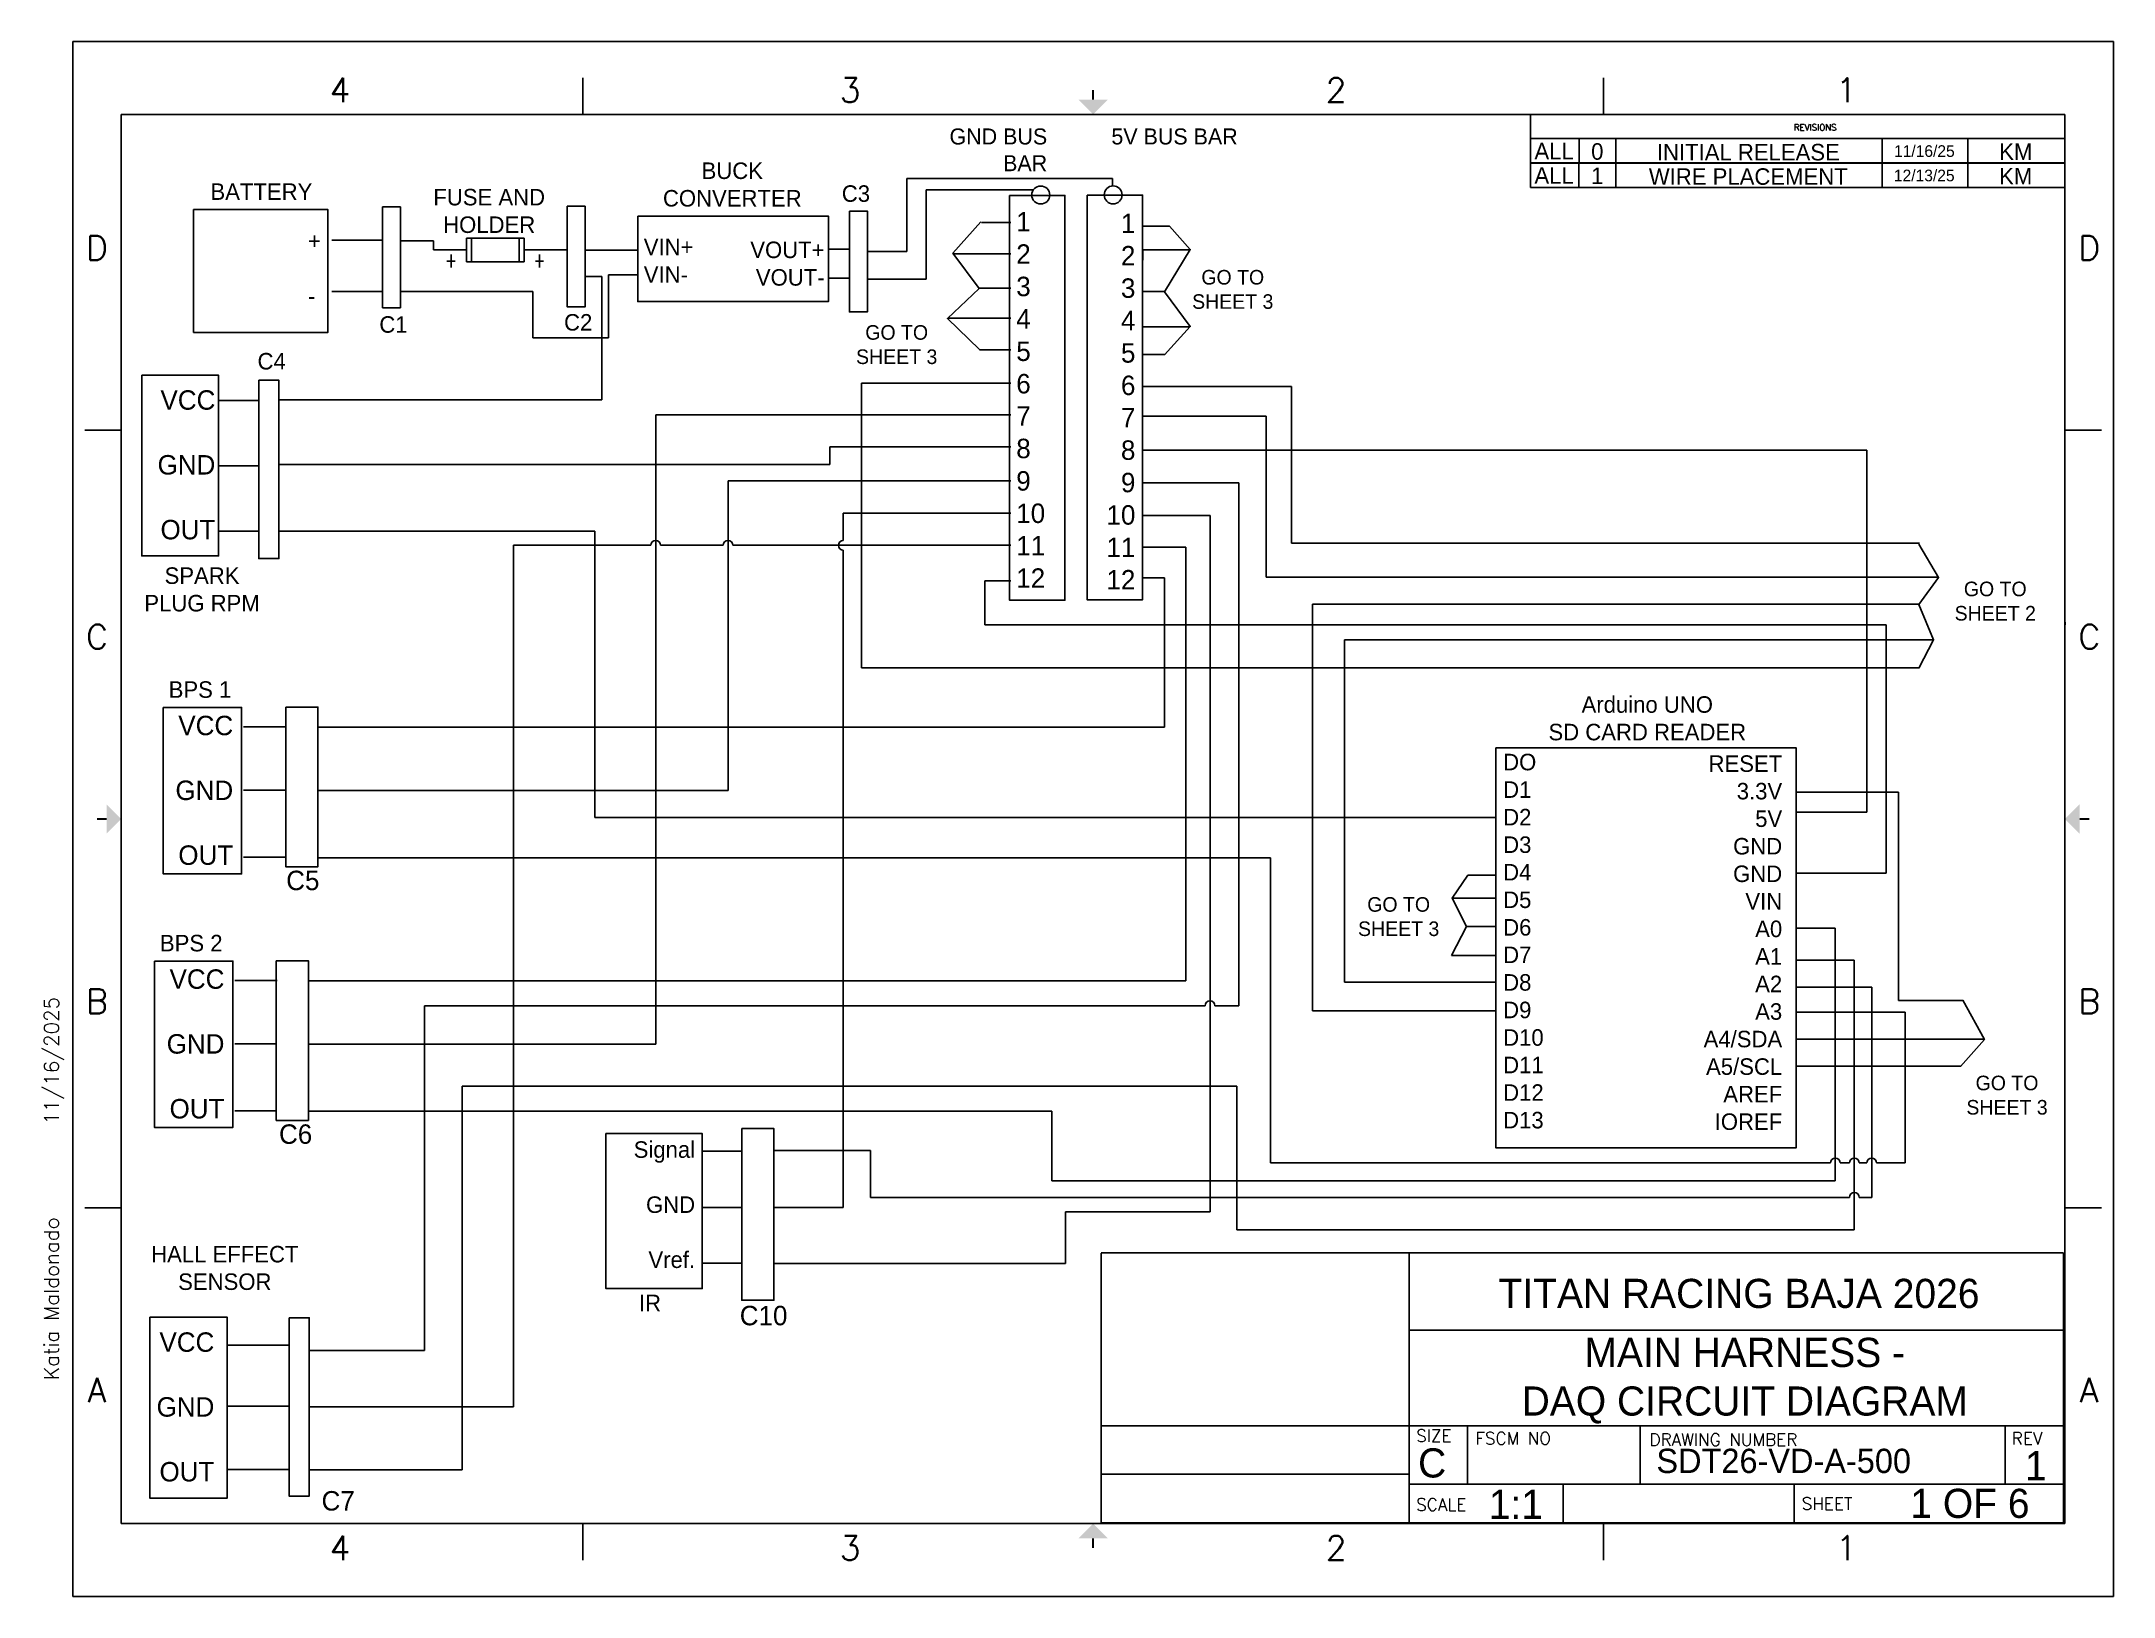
# Model space of a CAD drawing. Header units: inches. Extents: x -0.3 to 21, y 0 to 16.
import ezdxf
from ezdxf.enums import TextEntityAlignment as Align

# ---------------------------------------------------------------- set-up
doc = ezdxf.new("R2010")
doc.units = ezdxf.units.IN
doc.header["$MEASUREMENT"] = 0
for name, color, linetype in [('BLU_8AWG', 5, 'Continuous'), ('GRY_20AWG', 9, 'Continuous'), ('SYMS', 7, 'Continuous'), ('TAGS', 250, 'Continuous'), ('TERMS', 5, 'Continuous'), ('Title Block', 7, 'Continuous'), ('Viewport', 7, 'Continuous'), ('W_12V_RED', 10, 'Continuous'), ('W_5V_ORANGE', 40, 'Continuous'), ('W_GND_BLACK', 250, 'Continuous'), ('W_SHIELD_GREEN', 3, 'Continuous'), ('W_SIG_PINK', 6, 'Continuous'), ('W_sig_wire_DB', 5, 'Continuous'), ('WHT_10AWG', 7, 'Continuous'), ('WHT_4AWG', 7, 'Continuous'), ('XREFCHILD', 134, 'Continuous')]:
    doc.layers.add(name, color=color, linetype=linetype)
doc.styles.add('Roman', font='romans')
doc.styles.add('WD', font='romans.shx')

# ---------------------------------------------------------------- blocks, each defined once
blk = doc.blocks.new('ANSI_border_C')
for p, q in [((20.5, 0.75), (20.5, 2.5)), ((14.25, 0.75), (20.5, 0.75))]:
    blk.add_line(p, q)
at = {"layer": 'Title Block'}
for p, q in [((0, 16), (0, 0)), ((21, 16), (0, 16)), ((21, 0), (21, 16)), ((5.25, 15.25), (5.25, 15.625)), ((15.75, 15.25), (15.75, 15.625)), ((0.5, 15.25), (0.5, 0.75)), ((20.5, 15.25), (0.5, 15.25)), ((15, 15.25), (15, 15)), ((20.5, 0.75), (20.5, 15.25)), ((15, 15), (20.5, 15)), ((0.125, 12), (0.5, 12)), ((20.5, 12), (20.875, 12)), ((0.125, 4), (0.5, 4)), ((20.5, 4), (20.875, 4)), ((0.5, 0.75), (20.5, 0.75)), ((5.25, 0.375), (5.25, 0.75)), ((15.75, 0.375), (15.75, 0.75)), ((0, 0), (21, 0))]:
    blk.add_line(p, q, dxfattribs=at)
at = {"layer": 'Title Block', "const_width": 0.02}
for points in [[(10.5, 15.5), (10.5, 15.4)], [(0.25, 8), (0.35, 8)], [(20.75, 8), (20.65, 8)], [(10.5, 0.5), (10.5, 0.6)]]:
    blk.add_lwpolyline(points, dxfattribs=at)
at = {"layer": 'Title Block'}
for points in [[(10.35, 15.4), (10.65, 15.4), (10.5, 15.25)], [(0.35, 7.85), (0.35, 8.15), (0.5, 8)], [(20.65, 7.85), (20.65, 8.15), (20.5, 8)], [(10.35, 0.6), (10.65, 0.6), (10.5, 0.75)]]:
    blk.add_solid(points, dxfattribs=at)
at = {"layer": 'Title Block', "style": 'Roman'}
for s, p in [('4', (2.75, 15.5)), ('3', (8, 15.5)), ('2', (13, 15.5)), ('1', (18.25, 15.5)), ('D', (0.25, 13.875)), ('D', (20.75, 13.875)), ('C', (0.25, 9.875)), ('C', (20.75, 9.875)), ('B', (0.25, 6.125)), ('B', (20.75, 6.125)), ('A', (0.25, 2.125)), ('A', (20.75, 2.125)), ('4', (2.75, 0.5)), ('3', (8, 0.5)), ('2', (13, 0.5)), ('1', (18.25, 0.5))]:
    blk.add_text(s, height=0.25, dxfattribs=at).set_placement(p, align=Align.MIDDLE_CENTER)
blk.add_text('REVISIONS', height=0.065, dxfattribs=at).set_placement((17.71, 15.083))
blk = doc.blocks.new('JIC_border_C')
blk.add_blockref('ANSI_border_C', (0, 0))
blk = doc.blocks.new('JIC_REVblock_C')
blk.add_line((0, 0), (0, -0.25))
at = {"layer": 'Title Block'}
for p, q in [((-5.5, 0), (-5.5, -0.25)), ((-5.5, 0), (0, 0)), ((-5, -0.25), (-5, 0)), ((-4.62, -0.25), (-4.62, 0)), ((-1.88, -0.25), (-1.88, 0)), ((-1, -0.25), (-1, 0)), ((-5.5, -0.25), (0, -0.25))]:
    blk.add_line(p, q, dxfattribs=at)
at = {"style": 'WD'}
for tag, p in [('ZONE', (-5.391, -0.16)), ('REV', (-4.92, -0.16)), ('DESCRIPTION', (-3.618, -0.16)), ('DATE', (-1.552, -0.16)), ('APPROVED', (-0.759, -0.16))]:
    blk.add_attdef(tag, p, '', height=0.065, dxfattribs=at)
at = {"style": 'WD', "flags": 1}
blk.add_attdef('WD_TB', (-4.505, -0.154), '', height=0.03, dxfattribs=at)
blk = doc.blocks.new('JIC_tblock_desc_C')
at = {"layer": 'Title Block'}
for p, q in [((-9.911, 2.784), (-0.008, 2.784)), ((-9.911, 0.008), (-9.911, 2.781)), ((-6.742, 0.008), (-6.742, 2.781)), ((-0.008, 0.008), (-0.008, 2.781)), ((-6.742, 1.989), (-0.008, 1.989)), ((-9.911, 1.006), (-0.008, 1.006)), ((-6.14, 0.404), (-6.14, 1.006)), ((-4.365, 0.404), (-4.365, 1.006)), ((-0.61, 0.404), (-0.61, 1.006)), ((-9.911, 0.507), (-6.742, 0.507)), ((-6.742, 0.404), (-0.008, 0.404)), ((-5.157, 0.008), (-5.157, 0.404)), ((-2.781, 0.008), (-2.781, 0.404)), ((-9.911, 0.008), (-0.008, 0.008))]:
    blk.add_line(p, q, dxfattribs=at)
at = {"color": 0, "style": 'Roman', "flags": 8}
for tag, p in [('FNAME', (-20.636, 6.819)), ('REVDATE', (-20.636, 4.106)), ('USER', (-20.636, 1.477))]:
    blk.add_attdef(tag, p, '', height=0.15, rotation=90, dxfattribs=at)
at = {"layer": 'Title Block', "style": 'WD'}
for s, height, p in [('SIZE', 0.1268, (-6.669, 0.966)), ('FSCM NO', 0.1268, (-6.059, 0.939)), ('DRAWING NUMBER', 0.12676, (-4.268, 0.926)), ('REV', 0.1268, (-0.54, 0.939)), ('SCALE', 0.1268, (-6.669, 0.258)), ('SHEET', 0.1268, (-2.702, 0.267))]:
    blk.add_text(s, height=height, dxfattribs=at).set_placement(p, align=Align.TOP_LEFT)
for tag, p in [('PROJDESC', (-3.375, 2.385)), ('TITLE1', (-3.375, 1.743)), ('TITLE2', (-3.375, 1.252))]:
    blk.add_attdef(tag, text='', height=0.127, dxfattribs=at).set_placement(p, align=Align.CENTER)
for tag, p in [('FSCM_NO', (-5.396, 0.541)), ('DWG_NO', (-2.636, 0.541)), ('SIZE', (-6.603, 0.515)), ('REV', (-0.427, 0.488)), ('SCALE', (-5.766, 0.117)), ('SHEET', (-1.407, 0.155))]:
    blk.add_attdef(tag, p, '', height=0.103, dxfattribs=at)
at = {"layer": 'Title Block', "style": 'WD', "flags": 1}
blk.add_attdef('WD_TB', (-8.833, 0.289), '', height=0.136, dxfattribs=at)
blk = doc.blocks.new('HFU1')
for p, q in [((-0.188, -0.078), (-0.188, 0.078)), ((-0.188, 0.078), (0.188, 0.078)), ((-0.156, 0.078), (-0.156, -0.078)), ((0.156, 0.078), (0.156, -0.078)), ((0.188, 0.078), (0.188, -0.078)), ((0.188, -0.078), (-0.188, -0.078))]:
    blk.add_line(p, q)
at = {"style": 'WD', "width": 0.7}
for tag, p in [('INST', (0, 0.422)), ('LOC', (0, 0.266)), ('TAG1', (0, 0.125))]:
    blk.add_attdef(tag, text='', height=0.125, dxfattribs=at).set_placement(p, align=Align.CENTER)
at = {"linetype": 'Continuous', "style": 'WD', "flags": 9}
for tag, p in [('ASSYCODE', (0.157, 0.251)), ('MFG', (0.156, 0.083)), ('CAT', (0.156, 0.102))]:
    blk.add_attdef(tag, text='', height=0.01, dxfattribs=at).set_placement(p, align=Align.CENTER)
at = {"style": 'WD'}
for tag, p, height, flags in [('X4TERM01', (-0.188, 0), 0.0109, 1), ('FAMILY', (0.129, 0.108), 0.01, 9), ('X1TERM02', (0.188, 0), 0.0109, 1)]:
    blk.add_attdef(tag, p, '', height=height, dxfattribs=dict(at, flags=flags))
at = {"style": 'WD', "width": 0.7}
blk.add_attdef('RATING1', text='', height=0.0938, dxfattribs=at).set_placement((0, 0), align=Align.MIDDLE_CENTER)
at = {"style": 'WD'}
for tag, p in [('X2LINK', (0, 0.109)), ('X8LINK', (0, -0.109))]:
    blk.add_attdef(tag, p, '', height=0.01, dxfattribs=at)
at = {"linetype": 'Continuous', "style": 'WD', "width": 0.7, "flags": 8}
blk.add_attdef('TERM01', text='', height=0.1, dxfattribs=at).set_placement((-0.25, -0.016), align=Align.TOP_RIGHT)
blk.add_attdef('TERM02', text='', height=0.1, dxfattribs=at).set_placement((0.25, -0.016), align=Align.TOP_LEFT)
at = {"style": 'WD', "width": 0.7}
for tag, p in [('DESC1', (0.047, -0.234)), ('DESC2', (0.047, -0.391)), ('DESC3', (0.047, -0.547))]:
    blk.add_attdef(tag, text='', height=0.125, dxfattribs=at).set_placement(p, align=Align.MIDDLE_LEFT)

msp = doc.modelspace()

# ---------------------------------------------------------------- linework, layer by layer
for points in [[(9.64, 14.415), (10.21, 14.415), (10.21, 10.251), (9.64, 10.251)], [(10.437, 14.419), (11.008, 14.419), (11.008, 10.255), (10.437, 10.255)], [(5.814, 14.204), (7.776, 14.204), (7.776, 13.324), (5.814, 13.324)]]:
    msp.add_lwpolyline(points, close=True)
for centre in [(9.961, 14.42), (10.706, 14.421)]:
    msp.add_circle(centre, 0.0924)
at = {"layer": 'BLU_8AWG'}
msp.add_line((1.501, 10.962), (1.918, 10.962), dxfattribs=at)
at = {"layer": 'GRY_20AWG'}
for p, q in [((11.011, 13.857), (11.011, 13.75)), ((20.502, 9.999), (20.502, 10.025))]:
    msp.add_line(p, q, dxfattribs=at)
at = {"layer": 'SYMS'}
for points in [[(3.188, 14.297), (3.372, 14.297), (3.372, 13.26), (3.188, 13.26)], [(5.088, 14.305), (5.272, 14.305), (5.272, 13.268), (5.088, 13.268)], [(1.243, 14.27), (2.626, 14.27), (2.626, 13.006), (1.243, 13.006)], [(7.992, 14.255), (8.177, 14.255), (8.177, 13.218), (7.992, 13.218)], [(1.915, 12.514), (2.122, 12.514), (2.122, 10.679), (1.915, 10.679)], [(2.192, 9.151), (2.523, 9.151), (2.523, 7.509), (2.192, 7.509)], [(2.094, 6.541), (2.425, 6.541), (2.425, 4.899), (2.094, 4.899)], [(5.487, 4.763), (6.478, 4.763), (6.478, 3.169), (5.487, 3.169)], [(6.885, 4.814), (7.216, 4.814), (7.216, 3.049), (6.885, 3.049)], [(2.227, 2.869), (2.434, 2.869), (2.434, 1.034), (2.227, 1.034)]]:
    msp.add_lwpolyline(points, close=True, dxfattribs=at)
for points in [[(9.346, 14.143), (9.058, 13.82), (9.326, 13.458), (9.001, 13.15), (9.33, 12.831)], [(11.285, 14.098), (11.499, 13.861), (11.236, 13.425), (11.499, 13.066), (11.235, 12.777)], [(18.997, 10.829), (19.2, 10.484), (18.998, 10.208), (19.148, 9.845), (18.997, 9.552)], [(14.356, 7.422), (14.193, 7.184), (14.343, 6.894), (14.189, 6.595)], [(19.45, 6.136), (19.672, 5.733), (19.425, 5.454)]]:
    msp.add_lwpolyline(points, dxfattribs=at)
at = {"layer": 'W_12V_RED'}
for p, q in [((2.666, 13.954), (3.185, 13.954)), ((3.372, 13.95), (3.713, 13.95)), ((3.713, 13.95), (3.713, 13.855)), ((3.713, 13.855), (4.054, 13.855)), ((4.644, 13.855), (5.084, 13.855)), ((5.272, 13.852), (5.814, 13.852)), ((5.443, 13.583), (5.272, 13.583)), ((5.443, 12.311), (5.443, 13.583)), ((1.501, 12.305), (1.914, 12.305)), ((2.122, 12.311), (5.443, 12.311))]:
    msp.add_line(p, q, dxfattribs=at)
at = {"layer": 'W_5V_ORANGE'}
for p, q in [((8.582, 13.839), (8.582, 14.589)), ((8.582, 14.589), (10.701, 14.589)), ((10.701, 14.589), (10.701, 14.513)), ((11.287, 14.099), (11.007, 14.099)), ((7.776, 13.863), (7.988, 13.863)), ((8.177, 13.839), (8.582, 13.839)), ((11.497, 13.857), (11.011, 13.857)), ((11.008, 13.428), (11.237, 13.428)), ((11.008, 13.063), (11.496, 13.063)), ((11.004, 12.778), (11.234, 12.778)), ((11.013, 12.45), (12.54, 12.45)), ((12.54, 12.45), (12.54, 10.838)), ((11.008, 12.143), (12.28, 12.143)), ((12.28, 12.143), (12.28, 10.488)), ((11.008, 11.794), (11.287, 11.794)), ((18.461, 11.794), (11.287, 11.794)), ((18.461, 8.07), (18.461, 11.794)), ((11.008, 11.458), (12, 11.458)), ((12, 11.458), (12, 6.079)), ((11.008, 11.122), (11.703, 11.122)), ((11.703, 11.122), (11.703, 3.958)), ((11.008, 10.798), (11.453, 10.798)), ((11.453, 10.798), (11.453, 6.336)), ((12.54, 10.838), (19.003, 10.838)), ((11.008, 10.482), (11.233, 10.482)), ((11.233, 10.482), (11.233, 8.946)), ((12.28, 10.488), (19.201, 10.488)), ((1.757, 8.949), (2.193, 8.949)), ((2.522, 8.946), (2.935, 8.946)), ((11.233, 8.946), (2.935, 8.946)), ((18.461, 8.07), (17.732, 8.07)), ((1.667, 6.34), (2.103, 6.34)), ((2.432, 6.336), (3.915, 6.336)), ((11.453, 6.336), (3.915, 6.336)), ((11.653, 6.079), (3.62, 6.079)), ((3.62, 6.079), (3.62, 2.532)), ((12, 6.079), (11.753, 6.079)), ((11.703, 3.958), (10.217, 3.958)), ((10.217, 3.958), (10.217, 3.427)), ((6.474, 3.431), (6.883, 3.431)), ((7.216, 3.427), (7.578, 3.427)), ((10.217, 3.427), (7.578, 3.427)), ((1.59, 2.587), (2.225, 2.587)), ((2.434, 2.532), (3.19, 2.532)), ((3.62, 2.532), (3.19, 2.532))]:
    msp.add_line(p, q, dxfattribs=at)
msp.add_arc((11.703, 6.079), 0.05, 0, 180, dxfattribs=at)
at = {"layer": 'W_GND_BLACK'}
for p, q in [((8.783, 13.555), (8.783, 14.474)), ((8.783, 14.474), (9.888, 14.474)), ((9.653, 14.137), (9.35, 14.137)), ((9.653, 13.814), (9.062, 13.814)), ((5.512, 13.598), (5.808, 13.598)), ((5.512, 12.951), (5.512, 13.598)), ((7.776, 13.566), (7.992, 13.566)), ((8.177, 13.555), (8.783, 13.555)), ((9.653, 13.46), (9.326, 13.46)), ((2.666, 13.427), (3.185, 13.427)), ((3.372, 13.426), (4.735, 13.426)), ((4.735, 13.426), (4.735, 12.951)), ((9.653, 13.153), (9.004, 13.153)), ((4.735, 12.951), (5.512, 12.951)), ((9.653, 12.827), (9.331, 12.827)), ((9.653, 12.485), (8.115, 12.485)), ((8.115, 12.485), (8.115, 9.555)), ((5.999, 5.683), (5.999, 12.159)), ((5.999, 12.159), (9.457, 12.159)), ((9.653, 12.159), (9.457, 12.159)), ((7.792, 11.649), (7.792, 11.829)), ((7.792, 11.829), (9.473, 11.829)), ((9.653, 11.829), (9.473, 11.829)), ((1.501, 11.634), (1.917, 11.634)), ((2.122, 11.649), (7.792, 11.649)), ((6.743, 8.293), (6.743, 11.479)), ((6.743, 11.479), (9.466, 11.479)), ((9.653, 11.479), (9.466, 11.479)), ((7.929, 10.866), (7.929, 11.146)), ((7.929, 11.146), (9.385, 11.146)), ((9.653, 11.146), (9.385, 11.146)), ((4.536, 1.952), (4.536, 10.816)), ((4.536, 10.816), (5.949, 10.816)), ((6.049, 10.816), (6.693, 10.816)), ((6.793, 10.816), (9.457, 10.816)), ((7.929, 4.002), (7.929, 10.766)), ((9.653, 10.816), (9.457, 10.816)), ((9.653, 10.451), (9.385, 10.451)), ((9.385, 10.451), (9.385, 9.998)), ((9.385, 9.998), (18.659, 9.998)), ((18.659, 7.443), (18.659, 9.998)), ((8.115, 9.555), (8.38, 9.555)), ((8.38, 9.555), (18.995, 9.555)), ((1.757, 8.296), (2.187, 8.296)), ((2.523, 8.293), (6.743, 8.293)), ((18.208, 7.443), (17.734, 7.443)), ((18.351, 7.443), (18.208, 7.443)), ((18.659, 7.443), (18.351, 7.443)), ((1.667, 5.686), (2.098, 5.686)), ((2.433, 5.683), (3.224, 5.683)), ((6.001, 5.683), (3.224, 5.683)), ((6.473, 4.003), (6.881, 4.003)), ((7.216, 4.002), (7.929, 4.002)), ((1.59, 1.959), (2.229, 1.959)), ((2.434, 1.952), (4.536, 1.952))]:
    msp.add_line(p, q, dxfattribs=at)
for centre, start, end in [((5.999, 10.816), 0, 180), ((6.743, 10.816), 0, 180), ((7.929, 10.816), 90, 270)]:
    msp.add_arc(centre, 0.05, start, end, dxfattribs=at)
at = {"layer": 'W_SHIELD_GREEN'}
for p, q in [((2.122, 10.963), (2.498, 10.963)), ((5.374, 10.963), (2.498, 10.963)), ((5.374, 8.014), (5.374, 10.963)), ((5.374, 8.014), (14.645, 8.014))]:
    msp.add_line(p, q, dxfattribs=at)
at = {"layer": 'W_SIG_PINK'}
for p, q in [((12.758, 6.026), (12.758, 10.211)), ((12.758, 10.211), (18.998, 10.211)), ((13.086, 6.32), (13.086, 9.845)), ((13.086, 9.845), (19.141, 9.845)), ((14.644, 7.421), (14.355, 7.421)), ((14.644, 7.185), (14.192, 7.185)), ((14.343, 6.895), (14.64, 6.895)), ((14.189, 6.594), (14.642, 6.594)), ((14.644, 6.32), (13.086, 6.32)), ((14.644, 6.026), (12.758, 6.026)), ((17.734, 5.734), (19.672, 5.734)), ((17.734, 5.456), (19.428, 5.456))]:
    msp.add_line(p, q, dxfattribs=at)
at = {"layer": 'W_sig_wire_DB'}
for p, q in [((1.757, 7.607), (2.192, 7.607)), ((2.523, 7.602), (2.959, 7.602)), ((12.324, 7.602), (2.959, 7.602)), ((12.324, 4.461), (12.324, 7.602)), ((17.734, 6.878), (18.137, 6.878)), ((18.137, 6.878), (18.137, 4.278)), ((17.734, 6.549), (18.332, 6.549)), ((18.332, 6.549), (18.332, 3.772)), ((17.734, 6.271), (18.511, 6.271)), ((18.511, 6.271), (18.511, 4.107)), ((17.733, 6.013), (18.855, 6.013)), ((18.855, 6.013), (18.855, 4.461)), ((11.979, 5.25), (4.007, 5.25)), ((4.007, 5.25), (4.007, 1.304)), ((11.979, 3.772), (11.979, 5.25)), ((1.667, 4.998), (2.102, 4.998)), ((2.433, 4.993), (3.344, 4.993)), ((10.074, 4.993), (3.344, 4.993)), ((10.074, 4.278), (10.074, 4.993)), ((6.478, 4.581), (6.882, 4.581)), ((7.472, 4.588), (7.217, 4.588)), ((8.209, 4.588), (7.472, 4.588)), ((8.209, 4.588), (8.209, 4.107)), ((18.137, 4.278), (10.074, 4.278)), ((18.087, 4.461), (12.324, 4.461)), ((18.282, 4.461), (18.187, 4.461)), ((18.461, 4.461), (18.382, 4.461)), ((18.855, 4.461), (18.561, 4.461)), ((18.282, 4.107), (8.208, 4.107)), ((18.511, 4.107), (18.382, 4.107)), ((18.332, 3.772), (11.979, 3.772)), ((1.59, 1.308), (2.222, 1.308)), ((2.434, 1.304), (3.31, 1.304)), ((3.949, 1.304), (3.246, 1.304)), ((4.007, 1.304), (3.949, 1.304))]:
    msp.add_line(p, q, dxfattribs=at)
for centre in [(18.137, 4.461), (18.332, 4.461), (18.511, 4.461), (18.332, 4.107)]:
    msp.add_arc(centre, 0.05, 0, 180, dxfattribs=at)
at = {"layer": 'WHT_10AWG'}
for points in [[(0.931, 9.148), (1.738, 9.148), (1.738, 7.435), (0.931, 7.435)], [(0.841, 6.538), (1.648, 6.538), (1.648, 4.826), (0.841, 4.826)]]:
    msp.add_lwpolyline(points, close=True, dxfattribs=at)
at = {"layer": 'WHT_4AWG'}
for points in [[(0.71, 12.565), (1.501, 12.565), (1.501, 10.706), (0.71, 10.706)], [(14.644, 8.733), (17.734, 8.733), (17.734, 4.616), (14.644, 4.616)], [(0.793, 2.873), (1.59, 2.873), (1.59, 1.013), (0.793, 1.013)]]:
    msp.add_lwpolyline(points, close=True, dxfattribs=at)
at = {"layer": 'XREFCHILD'}
for p, q in [((17.734, 8.275), (18.788, 8.275)), ((18.788, 8.275), (18.788, 6.133)), ((18.788, 6.133), (19.448, 6.133))]:
    msp.add_line(p, q, dxfattribs=at)

# ---------------------------------------------------------------- block references
for p in [(20.5, 15), (20.499, 14.749)]:
    msp.add_blockref('JIC_REVblock_C', p)
ref = msp.add_blockref('JIC_tblock_desc_C', (20.493, 0.752))
ref.add_attrib('USER', 'Katia Maldonado', (-0.143, 2.229), dxfattribs={"color": 0, "height": 0.15, "rotation": 90, "style": 'Roman', "flags": 8})
ref.add_attrib('REVDATE', '11/16/2025', (-0.143, 4.858), dxfattribs={"color": 0, "height": 0.15, "rotation": 90, "style": 'Roman', "flags": 8})
at = {"layer": 'SYMS'}
ref = msp.add_blockref('HFU1', (4.349, 13.855), dxfattribs=dict(at, xscale=1.572739187418087, yscale=1.572739187418087, zscale=1.572739187418087))
ref.add_attrib('TERM02', '+', dxfattribs={"layer": 'TERMS', "linetype": 'Continuous', "height": 0.157, "style": 'WD', "width": 0.7, "flags": 8}).set_placement((4.742, 13.83), align=Align.TOP_LEFT)
ref.add_attrib('TERM01', '+', dxfattribs={"layer": 'TERMS', "linetype": 'Continuous', "height": 0.157, "style": 'WD', "width": 0.7, "flags": 8}).set_placement((3.955, 13.83), align=Align.TOP_RIGHT)
at = {"layer": 'Viewport'}
msp.add_blockref('JIC_border_C', (0, 0), dxfattribs=at)

# ---------------------------------------------------------------- texts
at = {"layer": 'TAGS', "attachment_point": 1}
for s, width, gutter_width, heights, insert, char_height in [('\\pxqr;GND BUS BAR', 1.16928, 1, [0], (8.858, 15.105), 0.165), ('\\pxql;5V BUS BAR', 1.57588, 1, [0], (10.688, 15.105), 0.165), ('ALL', 0.47497, 1, [0], (15.041, 14.957), 0.17), ('\\pxqc;0', 0.35192, 1, [0], (15.512, 14.953), 0.17), ('\\pxqc;INITIAL RELEASE', 2.6902, 1, [0], (15.897, 14.946), 0.17), ('\\pxqc;11/16/25', 0.84826, 1, [0.175], (18.629, 14.932), 0.12), ('\\pxqc;KM', 0.95421, 1, [0], (19.517, 14.951), 0.17), ('C3', 0.24073, 1, [0], (7.914, 14.52), 0.17), ('ALL', 0.47497, 1, [0], (15.041, 14.706), 0.17), ('\\pxqc;1', 0.35192, 1, [0], (15.511, 14.702), 0.17), ('\\pxqc;WIRE PLACEMENT', 2.6902, 1, [0], (15.896, 14.695), 0.17), ('\\pxqc;12/13/25', 0.84826, 1, [0.175], (18.628, 14.681), 0.12), ('\\pxqc;KM', 0.95421, 1, [0], (19.516, 14.699), 0.17), ('\\pxqc;GO TO\\PSHEET 3', 1.01139, 1.691, [0.448], (11.431, 13.649), 0.15), ('C1', 0.24073, 1, [0], (3.155, 13.173), 0.17), ('C2', 0.24073, 1, [0], (5.056, 13.195), 0.17), ('\\pxqc;GO TO\\PSHEET 3', 1.01139, 1.691, [0.448], (7.973, 13.081), 0.15), ('C4', 0.24073, 1, [0], (1.902, 12.795), 0.17), ('\\pxqc;SPARK \\PPLUG RPM', 1.48753, 1, [0], (0.587, 10.589), 0.17), ('\\pxqc;GO TO\\PSHEET 2', 1.01139, 1.691, [0.448], (19.277, 10.442), 0.15), ('\\pxqc;BPS 1', 0.88344, 1, [0], (0.868, 9.417), 0.17), ('\\pxqc;Arduino UNO ^JSD CARD READER', 3.24608, 1, [0], (14.579, 9.263), 0.17), ('C5', 0.24073, 1, [0], (2.197, 7.468), 0.2), ('\\pxqc;GO TO\\PSHEET 3', 1.01139, 1.691, [0.448], (13.138, 7.196), 0.15), ('\\pxqc;BPS 2', 0.88344, 1, [0], (0.778, 6.808), 0.17), ('\\pxqc;GO TO\\PSHEET 3', 1.01139, 1.691, [0.448], (19.398, 5.359), 0.15), ('C6', 0.24073, 1, [0], (2.123, 4.858), 0.2), ('\\pxqc;HALL EFFECT\\PSENSOR', 1.90204, 1, [0], (0.614, 3.608), 0.17), ('\\pxqc;TITAN RACING BAJA 2026', 6.65558, 1, [0.745], (13.818, 3.269), 0.3), ('\\pxqc;IR', 0.88344, 1, [0], (5.498, 3.106), 0.17), ('C10', 0.24073, 1, [0], (6.864, 2.991), 0.2), ('\\pxqc;MAIN HARNESS -\\PDAQ CIRCUIT DIAGRAM', 6.70059, 1, [0], (13.855, 2.662), 0.3), ('\\pxqc;C', 0.56865, 1, [0], (13.704, 1.525), 0.3), ('SDT26-VD-A-500', 3.65049, 1, [0], (16.296, 1.521), 0.25), ('\\pxqc;1', 0.65395, 1, [0], (19.873, 1.497), 0.3), ('C7', 0.24073, 1, [0], (2.561, 1.085), 0.2), ('\\pxqc;1:1', 0.72029, 1, [0], (14.49, 1.099), 0.3), ('\\pxqc;1 OF 6', 1.8562, 1, [0], (18.594, 1.109), 0.3)]:
    msp.add_mtext_dynamic_manual_height_columns(s, width=width, gutter_width=gutter_width, heights=heights, dxfattribs=dict(at, insert=insert, char_height=char_height))
at = {"layer": 'TERMS', "attachment_point": 1}
for s, width, insert, char_height in [('\\pxql;1\\P2\\P3\\P4\\P5\\P6\\P7\\P8\\P9 \\P10\\P11\\P12', 0.20903, (9.709, 14.246), 0.2), ('\\pxqr;1\\P2\\P3\\P4\\P5\\P6\\P7\\P8\\P9 \\P10\\P11\\P12', 0.20903, (10.726, 14.229), 0.2), ('+^J^J-', 0.45159, (2.421, 14.032), 0.17), ('VIN+\\PVIN-', 0.45159, (5.876, 13.97), 0.17), ('\\pxqr;VOUT+\\PVOUT-', 0.45159, (7.285, 13.941), 0.17), ('\\pxqr;VCC^J\\PGND^J\\POUT', 0.87873, (0.589, 12.411), 0.2), ('\\pxqr;VCC\\P\\PGND^J\\POUT', 0.36031, (1.291, 9.062), 0.2), ('DO^JD1^JD2^JD3^JD4^JD5^JD6\\PD7\\PD8\\PD9\\PD10^JD11^JD12^JD13', 1.0144, (14.719, 8.671), 0.17), ('\\pxqr;RESET\\P3.3V^J5V^JGND^JGND^JVIN^JA0\\PA1\\PA2^JA3^JA4/SDA^JA5/SCL\\PAREF\\PIOREF', 0.65546, (16.935, 8.655), 0.17), ('\\pxqr;VCC\\P\\PGND^J\\POUT', 0.36031, (1.201, 6.453), 0.2), ('\\pxqr;Signal\\P\\PGND\\P\\PVref. ', 0.81945, (5.585, 4.684), 0.17), ('\\pxqr;VCC^J\\PGND^J\\POUT', 1.00839, (0.449, 2.718), 0.2)]:
    msp.add_mtext_dynamic_manual_height_columns(s, width=width, gutter_width=1, heights=[0], dxfattribs=dict(at, insert=insert, char_height=char_height))
at = {"layer": 'W_GND_BLACK', "char_height": 0.17, "attachment_point": 1}
for s, width, insert in [('\\pxqc;BUCK\\PCONVERTER', 1.62022, (5.977, 14.755)), ('\\pxqc;BATTERY', 1.39728, (1.243, 14.54)), ('\\pxqc;FUSE AND^JHOLDER', 1.39728, (3.587, 14.483))]:
    msp.add_mtext_dynamic_manual_height_columns(s, width=width, gutter_width=1, heights=[0], dxfattribs=dict(at, insert=insert))

doc.saveas('drawing.dxf')
